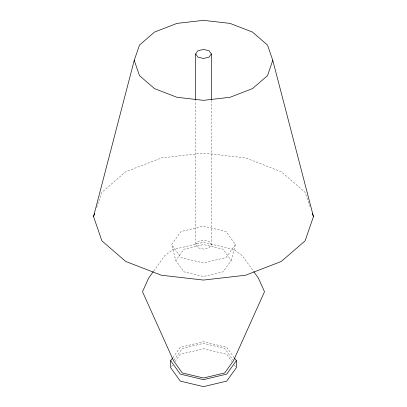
<?xml version="1.0" encoding="UTF-8"?>
<svg xmlns="http://www.w3.org/2000/svg" width="407" height="407" viewBox="0 0 407 407"><rect width="100%" height="100%" fill="white"/><g stroke="black" fill="none" stroke-linecap="round" stroke-linejoin="round"><path stroke-width="0.31" stroke-dasharray="2.04 1.53" d="M231.181 260.526L235.383 244.571L226.043 231.552L203.5 226.16L180.957 231.552L171.617 244.571L175.819 260.526L183.928 271.83L203.5 276.511L223.072 271.83L231.181 260.526L223.072 249.226L203.5 244.546L183.928 249.226L175.819 260.526M96.607 207.697L101.913 192.292L125.748 171.698L161.421 157.936L203.5 153.103L245.579 157.936L281.252 171.698L305.087 192.292L310.393 207.697M153.698 271.037L164.667 255.749L172.883 249.613L203.5 242.292L234.117 249.613L242.333 255.749L253.302 271.037M195.645 244.571L197.944 241.361L203.5 240.033L209.056 241.361L211.355 244.571L209.056 247.777L203.5 249.104L197.944 247.777L195.645 244.571L195.645 100.32M235.383 244.571L226.043 257.585L203.5 262.978L180.957 257.585L171.617 244.571M172.873 357.595L180.276 347.283L203.5 341.727L226.724 347.283L234.127 357.595M173.875 360.18L182.295 348.448L203.5 343.376L224.705 348.448L233.125 360.18M171.398 366.656L172.507 365.11M175.096 361.497L180.276 354.278L203.5 348.723L226.724 354.278L231.904 361.497M234.493 365.11L235.602 366.656M211.355 100.32L211.355 244.571"/><path stroke-width="0.61" d="M93.544 216.585L134.229 60.343L139.499 45.04L154.518 32.067L176.989 23.392L203.5 20.35L230.011 23.392L252.482 32.067L267.501 45.04L272.771 60.343L313.456 216.585L305.087 240.878L281.252 261.477L245.579 275.239L203.5 280.067L161.421 275.239L125.748 261.477L101.913 240.878L93.544 216.585L94.561 213.624M272.771 60.343L267.501 75.651L252.482 88.624L230.011 97.293L203.5 100.341L176.989 97.293L154.518 88.624L139.499 75.651L134.229 60.343M195.645 99.684L195.645 53.933L197.944 50.727L203.5 49.4L209.056 50.727L211.355 53.933L211.355 99.684M211.355 53.933L209.056 57.138L203.5 58.466L197.944 57.138L195.645 53.933M153.332 271.545L148.58 278.169L142.501 291.727L173.509 360.694L182.295 372.934L203.5 378.006L224.705 372.934L233.491 360.694L264.499 291.727L258.42 278.169L253.668 271.545M234.493 358.114L236.345 360.694L236.345 367.689L226.724 381.094L203.5 386.65L180.276 381.094L170.655 367.689L170.655 360.694L172.507 358.114M236.345 360.694L226.724 374.099L203.5 379.655L180.276 374.099L170.655 360.694M312.439 213.624L313.456 216.585"/></g></svg>
